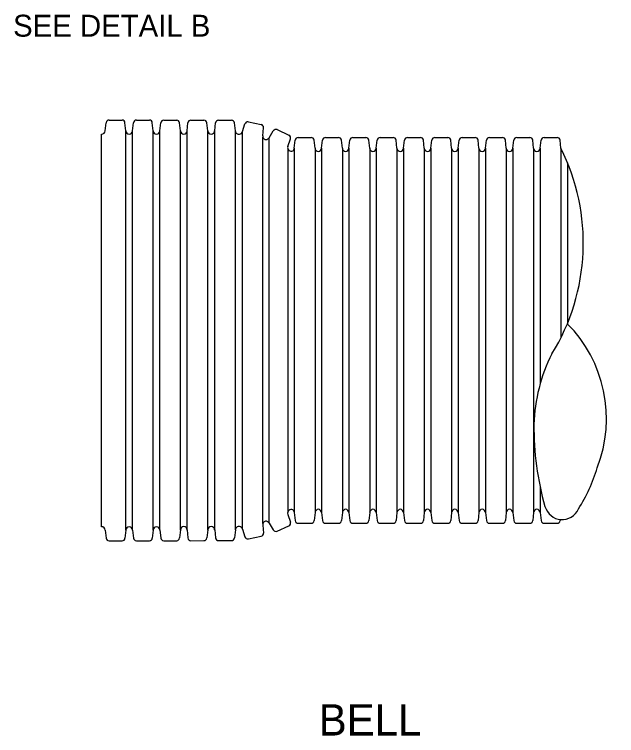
# Model space of a CAD drawing. Extents: x -894 to 866, y -472 to 714.
# Drawn here: x 234.8 to 426.9, y 65.7 to 295.8 of the extents above; entities that cross this region are included whole.
import ezdxf

# ---------------------------------------------------------------- set-up
doc = ezdxf.new("R2010")
doc.units = 0
doc.layers.add('57 Undefined', color=7, linetype='Continuous')
doc.layers.add('60 Nongeo Data', color=7, linetype='Continuous')

msp = doc.modelspace()

# ---------------------------------------------------------------- linework, layer by layer
at = {"layer": '60 Nongeo Data'}
for p, q in [((263.73, 258.67), (264.02, 261.23)), ((264.96, 262.09), (269.11, 262.09)), ((270.33, 258.66), (270.06, 261.22)), ((272.45, 258.66), (272.73, 261.22)), ((273.68, 262.08), (277.83, 262.07)), ((279.05, 258.65), (278.78, 261.2)), ((281.17, 258.64), (281.45, 261.2)), ((282.4, 262.06), (286.55, 262.05)), ((287.77, 258.63), (287.49, 261.19)), ((289.88, 258.63), (290.16, 261.18)), ((291.11, 262.05), (295.26, 262.04)), ((293.19, 262.04), (293.19, 262.04)), ((293.19, 262.04), (293.19, 262.04)), ((293.19, 262.04), (293.19, 262.04)), ((296.48, 258.61), (296.21, 261.17)), ((298.67, 258.61), (298.95, 261.17)), ((299.9, 262.03), (304.05, 262.02)), ((305.27, 258.6), (304.99, 261.16)), ((307.52, 258.38), (308.31, 260.83)), ((309.41, 261.49), (313.47, 260.66)), ((270.33, 131.26), (270.33, 258.66)), ((272.45, 131.26), (272.45, 258.66)), ((279.05, 131.25), (279.05, 258.65)), ((281.17, 131.24), (281.17, 258.64)), ((287.77, 131.23), (287.77, 258.63)), ((289.88, 131.23), (289.88, 258.63)), ((296.48, 131.22), (296.48, 258.61)), ((298.67, 131.21), (298.67, 258.61)), ((305.27, 131.32), (305.27, 258.6)), ((307.52, 131.54), (307.52, 258.38)), ((313.99, 257.06), (314.23, 259.63)), ((316.04, 256.44), (317.38, 258.64)), ((318.6, 259.02), (322.36, 257.27)), ((262.54, 132.3), (262.54, 257.62)), ((314.02, 133.4), (314.02, 256.62)), ((316.04, 133.48), (316.04, 256.44)), ((322.02, 253.65), (322.85, 256.08)), ((324.08, 253.09), (324.36, 255.65)), ((325.31, 256.51), (329.46, 256.51)), ((330.68, 253.09), (330.4, 255.65)), ((332.8, 253.09), (333.08, 255.65)), ((334.02, 256.51), (338.17, 256.51)), ((339.4, 253.09), (339.12, 255.65)), ((341.52, 253.09), (341.79, 255.65)), ((342.74, 256.51), (346.89, 256.51)), ((348.12, 253.09), (347.84, 255.65)), ((350.23, 253.09), (350.51, 255.65)), ((351.46, 256.51), (355.61, 256.51)), ((356.83, 253.09), (356.55, 255.65)), ((358.95, 253.09), (359.23, 255.65)), ((360.17, 256.51), (364.32, 256.51)), ((365.55, 253.09), (365.27, 255.65)), ((367.67, 253.09), (367.94, 255.65)), ((368.89, 256.51), (373.04, 256.51)), ((374.26, 253.09), (373.99, 255.65)), ((376.38, 253.09), (376.66, 255.65)), ((377.61, 256.51), (381.76, 256.51)), ((382.98, 253.09), (382.7, 255.65)), ((385.1, 253.09), (385.38, 255.65)), ((386.32, 256.51), (390.47, 256.51)), ((391.7, 253.09), (391.42, 255.65)), ((393.81, 253.09), (394.09, 255.65)), ((395.04, 256.51), (399.19, 256.51)), ((400.41, 253.09), (400.14, 255.65)), ((402.53, 253.09), (402.81, 255.65)), ((403.76, 256.51), (407.91, 256.51)), ((409.13, 253.09), (408.85, 255.65)), ((321.97, 253.09), (321.97, 136.83)), ((324.08, 253.09), (324.08, 136.83)), ((330.68, 253.09), (330.68, 136.83)), ((332.8, 253.09), (332.8, 136.83)), ((339.4, 253.09), (339.4, 136.83)), ((341.52, 253.09), (341.52, 136.83)), ((348.12, 253.09), (348.12, 136.83)), ((350.23, 253.09), (350.23, 136.83)), ((356.83, 253.09), (356.83, 136.83)), ((358.95, 253.09), (358.95, 136.83)), ((365.55, 253.09), (365.55, 136.83)), ((367.67, 253.09), (367.67, 136.83)), ((374.26, 253.09), (374.26, 136.83)), ((376.38, 253.09), (376.38, 136.83)), ((382.98, 253.09), (382.98, 136.83)), ((385.1, 253.09), (385.1, 136.83)), ((391.7, 253.09), (391.7, 136.83)), ((393.81, 253.09), (393.81, 136.83)), ((400.41, 253.09), (400.41, 136.83)), ((402.53, 253.09), (402.53, 177.98)), ((409.13, 253.09), (409.13, 192.61)), ((411.25, 248.45), (411.25, 196.98)), ((402.53, 144.89), (402.53, 136.83)), ((322.02, 136.27), (322.85, 133.83)), ((324.08, 136.83), (324.36, 134.27)), ((330.68, 136.83), (330.4, 134.27)), ((332.8, 136.83), (333.08, 134.27)), ((339.4, 136.83), (339.12, 134.27)), ((341.52, 136.83), (341.79, 134.27)), ((348.12, 136.83), (347.84, 134.27)), ((350.23, 136.83), (350.51, 134.27)), ((356.83, 136.83), (356.55, 134.27)), ((358.95, 136.83), (359.23, 134.27)), ((365.55, 136.83), (365.27, 134.27)), ((367.67, 136.83), (367.94, 134.27)), ((374.26, 136.83), (373.99, 134.27)), ((376.38, 136.83), (376.66, 134.27)), ((382.98, 136.83), (382.7, 134.27)), ((385.1, 136.83), (385.38, 134.27)), ((391.7, 136.83), (391.42, 134.27)), ((393.81, 136.83), (394.09, 134.27)), ((400.41, 136.83), (400.14, 134.27)), ((402.53, 136.83), (402.81, 134.27)), ((316.04, 133.48), (317.38, 131.28)), ((408.89, 134.61), (408.85, 134.27)), ((263.73, 131.24), (264.02, 128.69)), ((270.33, 131.26), (270.06, 128.7)), ((272.45, 131.26), (272.73, 128.7)), ((279.05, 131.27), (278.78, 128.71)), ((281.17, 131.28), (281.45, 128.72)), ((287.77, 131.29), (287.49, 128.73)), ((289.88, 131.29), (290.16, 128.74)), ((296.48, 131.31), (296.21, 128.75)), ((298.67, 131.31), (298.95, 128.75)), ((305.27, 131.32), (304.99, 128.76)), ((307.52, 131.54), (308.31, 129.09)), ((313.99, 132.86), (314.23, 130.29)), ((318.6, 130.9), (322.36, 132.65)), ((325.31, 133.41), (329.46, 133.41)), ((334.02, 133.41), (338.17, 133.41)), ((342.74, 133.41), (346.89, 133.41)), ((351.46, 133.41), (355.61, 133.41)), ((360.17, 133.41), (364.32, 133.41)), ((368.89, 133.41), (373.04, 133.41)), ((377.61, 133.41), (381.76, 133.41)), ((386.32, 133.41), (390.47, 133.41)), ((395.04, 133.41), (399.19, 133.41)), ((403.76, 133.41), (407.91, 133.41)), ((309.41, 128.43), (313.47, 129.26)), ((264.96, 127.82), (269.11, 127.83)), ((273.68, 127.84), (277.83, 127.85)), ((282.4, 127.86), (286.55, 127.86)), ((291.11, 127.87), (295.26, 127.88)), ((293.19, 127.88), (293.19, 127.88)), ((293.19, 127.88), (293.19, 127.88)), ((293.19, 127.88), (293.19, 127.88)), ((299.9, 127.89), (304.05, 127.9))]:
    msp.add_line(p, q, dxfattribs=at)
for centre, major_axis, ratio, start_param, end_param in [((264.98, 261.12), (-0.975, 0.002), 0.996016, 4.735407, 6.17345), ((269.09, 261.12), (-0.975, 0.002), 0.996016, 3.251328, 4.689371), ((273.7, 261.11), (-0.975, 0.002), 0.996016, 4.735407, 6.17345), ((277.81, 261.1), (-0.975, 0.002), 0.996016, 3.251328, 4.689371), ((282.42, 261.09), (-0.975, 0.002), 0.996016, 4.735407, 6.17345), ((286.52, 261.08), (-0.975, 0.002), 0.996016, 3.251328, 4.689371), ((291.13, 261.08), (-0.975, 0.002), 0.996016, 4.735407, 6.17345), ((295.24, 261.07), (-0.975, 0.002), 0.996016, 3.251328, 4.689371), ((299.92, 261.06), (-0.975, 0.002), 0.996016, 4.735407, 6.17345), ((304.02, 261.05), (-0.975, 0.002), 0.996016, 3.251328, 4.689371), ((309.23, 260.53), (-0.955, 0.194), 0.996016, 4.735407, 6.17345), ((313.26, 259.71), (-0.955, 0.194), 0.996016, 3.251328, 4.689371), ((262.61, 258.74), (1.13, 0), 0.996016, 4.659761, 6.225745), ((271.46, 258.72), (-1.13, 0), 0.996016, 0.05744, 1.50957), ((271.32, 258.73), (1.13, 0), 0.996016, 4.773615, 6.225745), ((280.18, 258.71), (-1.13, 0), 0.996016, 0.05744, 1.50957), ((280.04, 258.71), (1.13, 0), 0.996016, 4.773615, 6.225745), ((288.89, 258.69), (-1.13, 0), 0.996016, 0.05744, 1.50957), ((288.75, 258.69), (1.13, 0), 0.996016, 4.773615, 6.225745), ((297.61, 258.68), (-1.13, 0), 0.996016, 0.05744, 1.540024), ((297.54, 258.68), (1.13, 0), 0.996016, 4.744059, 6.225745), ((306.39, 258.66), (-1.13, 0), 0.996016, 0.05744, 1.755239), ((306.43, 258.67), (1.11, -0.23), 0.996016, 5.060483, 6.225745), ((318.21, 258.13), (-0.883, 0.412), 0.996016, 4.735407, 6.17345), ((315.11, 256.9), (-1.11, 0.23), 0.996016, 0.05744, 0.85317), ((315.05, 256.97), (1.02, -0.48), 0.996016, 4.312867, 6.225745), ((321.93, 256.4), (-0.883, 0.412), 0.996016, 3.251328, 4.689371), ((325.33, 255.54), (-0.975, 0), 0.996016, 4.735407, 6.17345), ((329.44, 255.54), (-0.975, 0), 0.996016, 3.251328, 4.689371), ((334.05, 255.54), (-0.975, 0), 0.996016, 4.735407, 6.17345), ((338.15, 255.54), (-0.975, 0), 0.996016, 3.251328, 4.689371), ((342.76, 255.54), (-0.975, 0), 0.996016, 4.735407, 6.17345), ((346.87, 255.54), (-0.975, 0), 0.996016, 3.251328, 4.689371), ((351.48, 255.54), (-0.975, 0), 0.996016, 4.735407, 6.17345), ((355.59, 255.54), (-0.975, 0), 0.996016, 3.251328, 4.689371), ((360.2, 255.54), (-0.975, 0), 0.996016, 4.735407, 6.17345), ((364.3, 255.54), (-0.975, 0), 0.996016, 3.251328, 4.689371), ((368.91, 255.54), (-0.975, 0), 0.996016, 4.735407, 6.17345), ((373.02, 255.54), (-0.975, 0), 0.996016, 3.251328, 4.689371), ((377.63, 255.54), (-0.975, 0), 0.996016, 4.735407, 6.17345), ((381.73, 255.54), (-0.975, 0), 0.996016, 3.251328, 4.689371), ((386.34, 255.54), (-0.975, 0), 0.996016, 4.735407, 6.17345), ((390.45, 255.54), (-0.975, 0), 0.996016, 3.251328, 4.689371), ((395.06, 255.54), (-0.975, 0), 0.996016, 4.735407, 6.17345), ((399.17, 255.54), (-0.975, 0), 0.996016, 3.251328, 4.689371), ((403.78, 255.54), (-0.975, 0), 0.996016, 4.735407, 6.17345), ((407.88, 255.54), (-0.975, 0), 0.996016, 3.251328, 4.689371), ((323.07, 253.23), (-1.02, 0.48), 0.996016, 0.05744, 2.495972), ((322.96, 253.16), (1.13, 0), 0.996016, 5.324744, 6.225745), ((331.81, 253.16), (-1.13, 0), 0.996016, 0.05744, 1.50957), ((331.67, 253.16), (1.13, 0), 0.996016, 4.773615, 6.225745), ((340.53, 253.16), (-1.13, 0), 0.996016, 0.05744, 1.50957), ((340.39, 253.16), (1.13, 0), 0.996016, 4.773615, 6.225745), ((349.24, 253.16), (-1.13, 0), 0.996016, 0.05744, 1.50957), ((349.1, 253.16), (1.13, 0), 0.996016, 4.773615, 6.225745), ((357.96, 253.16), (-1.13, 0), 0.996016, 0.05744, 1.50957), ((357.82, 253.16), (1.13, 0), 0.996016, 4.773615, 6.225745), ((366.68, 253.16), (-1.13, 0), 0.996016, 0.05744, 1.50957), ((366.54, 253.16), (1.13, 0), 0.996016, 4.773615, 6.225745), ((375.39, 253.16), (-1.13, 0), 0.996016, 0.05744, 1.50957), ((375.25, 253.16), (1.13, 0), 0.996016, 4.773615, 6.225745), ((384.11, 253.16), (-1.13, 0), 0.996016, 0.05744, 1.50957), ((383.97, 253.16), (1.13, 0), 0.996016, 4.773615, 6.225745), ((392.83, 253.16), (-1.13, 0), 0.996016, 0.05744, 1.50957), ((392.69, 253.16), (1.13, 0), 0.996016, 4.773615, 6.225745), ((401.54, 253.16), (-1.13, 0), 0.996016, 0.05744, 1.50957), ((401.4, 253.16), (1.13, 0), 0.996016, 4.773615, 6.225745), ((354.73, 222.85), (0, 64.64), 0.952221, 4.13374, 5.199224), ((384.09, 166.77), (0, 41.55), 0.952221, 4.326761, 5.529204), ((448.88, 163.52), (0, 50.78), 0.952221, 1.078908, 1.542375), ((483.88, 163.9), (0, 87.52), 0.952221, 1.558661, 1.862288), ((373.31, 167.01), (0, -52.27), 0.952221, 0.982327, 1.262452), ((409.53, 140.63), (0, -6.05), 0.952221, 5.028537, 7.402972), ((323.07, 136.69), (-1.02, -0.48), 0.996016, 3.787213, 6.225745), ((322.96, 136.76), (1.13, 0), 0.996016, 0.05744, 0.958441), ((331.81, 136.76), (-1.13, 0), 0.996016, 4.773615, 6.225745), ((331.67, 136.76), (1.13, 0), 0.996016, 0.05744, 1.50957), ((340.53, 136.76), (-1.13, 0), 0.996016, 4.773615, 6.225745), ((340.39, 136.76), (1.13, 0), 0.996016, 0.05744, 1.50957), ((349.24, 136.76), (-1.13, 0), 0.996016, 4.773615, 6.225745), ((349.1, 136.76), (1.13, 0), 0.996016, 0.05744, 1.50957), ((357.96, 136.76), (-1.13, 0), 0.996016, 4.773615, 6.225745), ((357.82, 136.76), (1.13, 0), 0.996016, 0.05744, 1.50957), ((366.68, 136.76), (-1.13, 0), 0.996016, 4.773615, 6.225745), ((366.54, 136.76), (1.13, 0), 0.996016, 0.05744, 1.50957), ((375.39, 136.76), (-1.13, 0), 0.996016, 4.773615, 6.225745), ((375.25, 136.76), (1.13, 0), 0.996016, 0.05744, 1.50957), ((384.11, 136.76), (-1.13, 0), 0.996016, 4.773615, 6.225745), ((383.97, 136.76), (1.13, 0), 0.996016, 0.05744, 1.50957), ((392.83, 136.76), (-1.13, 0), 0.996016, 4.773615, 6.225745), ((392.69, 136.76), (1.13, 0), 0.996016, 0.05744, 1.50957), ((401.54, 136.76), (-1.13, 0), 0.996016, 4.773615, 6.225745), ((401.4, 136.76), (1.13, 0), 0.996016, 0.05744, 1.50957), ((315.11, 133.02), (-1.11, -0.23), 0.996016, 5.430016, 6.225745), ((315.05, 132.95), (1.02, 0.48), 0.996016, 0.05744, 1.970319), ((321.93, 133.52), (0.883, 0.412), 0.996016, 4.735407, 6.17345), ((325.33, 134.38), (0.975, 0), 0.996016, 3.251328, 4.689371), ((329.44, 134.38), (0.975, 0), 0.996016, 4.735407, 6.17345), ((334.05, 134.38), (0.975, 0), 0.996016, 3.251328, 4.689371), ((338.15, 134.38), (0.975, 0), 0.996016, 4.735407, 6.17345), ((342.76, 134.38), (0.975, 0), 0.996016, 3.251328, 4.689371), ((346.87, 134.38), (0.975, 0), 0.996016, 4.735407, 6.17345), ((351.48, 134.38), (0.975, 0), 0.996016, 3.251328, 4.689371), ((355.59, 134.38), (0.975, 0), 0.996016, 4.735407, 6.17345), ((360.2, 134.38), (0.975, 0), 0.996016, 3.251328, 4.689371), ((364.3, 134.38), (0.975, 0), 0.996016, 4.735407, 6.17345), ((368.91, 134.38), (0.975, 0), 0.996016, 3.251328, 4.689371), ((373.02, 134.38), (0.975, 0), 0.996016, 4.735407, 6.17345), ((377.63, 134.38), (0.975, 0), 0.996016, 3.251328, 4.689371), ((381.73, 134.38), (0.975, 0), 0.996016, 4.735407, 6.17345), ((386.34, 134.38), (0.975, 0), 0.996016, 3.251328, 4.689371), ((390.45, 134.38), (0.975, 0), 0.996016, 4.735407, 6.17345), ((395.06, 134.38), (0.975, 0), 0.996016, 3.251328, 4.689371), ((399.17, 134.38), (0.975, 0), 0.996016, 4.735407, 6.17345), ((403.78, 134.38), (0.975, 0), 0.996016, 3.251328, 4.689371), ((407.88, 134.38), (0.975, 0), 0.996016, 4.735407, 6.17345), ((262.61, 131.18), (1.13, 0), 0.996016, 0.05744, 1.623409), ((271.46, 131.19), (-1.13, 0), 0.996016, 4.773615, 6.225745), ((271.32, 131.19), (1.13, 0), 0.996016, 0.05744, 1.50957), ((280.18, 131.21), (-1.13, 0), 0.996016, 4.773615, 6.225745), ((280.04, 131.21), (1.13, 0), 0.996016, 0.05744, 1.50957), ((288.89, 131.23), (-1.13, 0), 0.996016, 4.773615, 6.225745), ((288.75, 131.23), (1.13, 0), 0.996016, 0.05744, 1.50957), ((297.61, 131.24), (-1.13, 0), 0.996016, 4.743162, 6.225745), ((297.54, 131.24), (1.13, 0), 0.996016, 0.05744, 1.539126), ((306.39, 131.26), (-1.13, 0), 0.996016, 4.527947, 6.225745), ((306.43, 131.25), (1.11, 0.23), 0.996016, 0.05744, 1.222703), ((318.21, 131.79), (0.883, 0.412), 0.996016, 3.251328, 4.689371), ((309.23, 129.39), (0.955, 0.194), 0.996016, 3.251328, 4.689371), ((313.26, 130.21), (0.955, 0.194), 0.996016, 4.735407, 6.17345), ((264.98, 128.8), (0.975, 0.002), 0.996016, 3.251328, 4.689371), ((269.09, 128.8), (0.975, 0.002), 0.996016, 4.735407, 6.17345), ((273.7, 128.81), (0.975, 0.002), 0.996016, 3.251328, 4.689371), ((277.81, 128.82), (0.975, 0.002), 0.996016, 4.735407, 6.17345), ((282.42, 128.83), (0.975, 0.002), 0.996016, 3.251328, 4.689371), ((286.52, 128.84), (0.975, 0.002), 0.996016, 4.735407, 6.17345), ((291.13, 128.84), (0.975, 0.002), 0.996016, 3.251328, 4.689371), ((295.24, 128.85), (0.975, 0.002), 0.996016, 4.735407, 6.17345), ((299.92, 128.86), (0.975, 0.002), 0.996016, 3.251328, 4.689371), ((304.02, 128.87), (0.975, 0.002), 0.996016, 4.735407, 6.17345)]:
    msp.add_ellipse(centre, major_axis=major_axis, ratio=ratio, start_param=start_param, end_param=end_param, dxfattribs=at)

# ---------------------------------------------------------------- texts
at = {"layer": '57 Undefined'}
for s, height, p in [('SEE DETAIL B', 7, (234.36, 288.68)), ('BELL', 10, (331.87, 65.69))]:
    msp.add_text(s, height=height, dxfattribs=at).set_placement(p)

doc.saveas('drawing.dxf')
